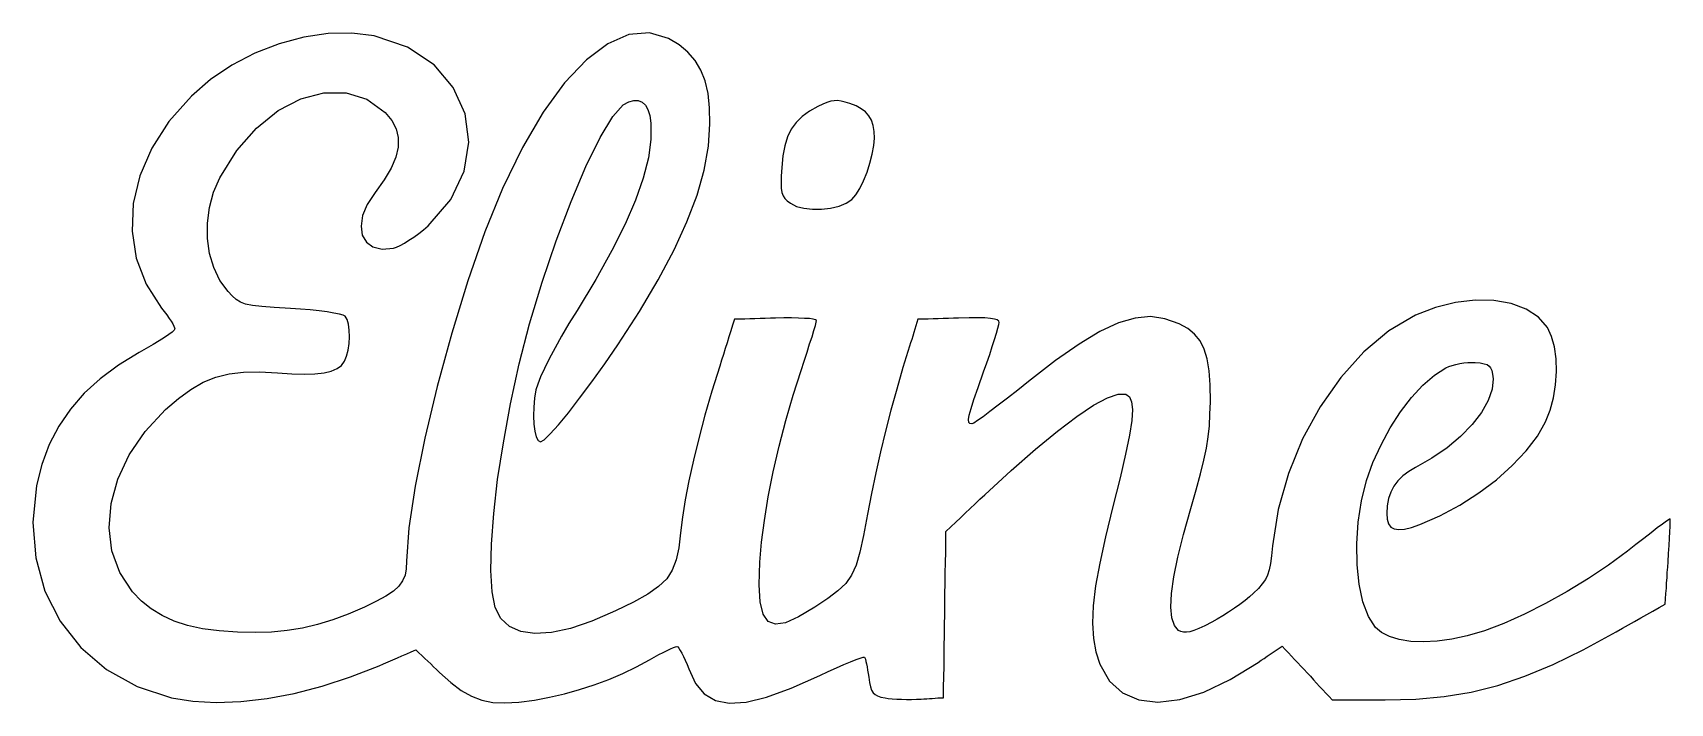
# Model space of a CAD drawing. Extents: x 0 to 104, y 0 to 43.
import ezdxf

# ---------------------------------------------------------------- set-up
doc = ezdxf.new("R2010")
doc.units = 0
doc.layers.add('Layer_1', color=7, linetype='CONTINUOUS')

msp = doc.modelspace()

# ---------------------------------------------------------------- linework, layer by layer
at = {"layer": 'Layer_1', "color": 7}
for points in [[(39.202431, 42.653503), (37.905972, 42.53885), (36.565417, 41.956767), (35.207222, 40.933711), (33.831389, 39.478503), (32.473194, 37.62642), (31.159097, 35.386281), (29.897917, 32.775725), (28.786667, 30.032878), (27.701875, 26.928434), (26.678819, 23.612323), (25.752778, 20.234475), (24.967847, 16.953642), (24.359306, 13.910934), (23.962431, 11.2651), (23.821319, 9.157253), (23.803681, 8.672184), (23.724306, 8.25767), (23.565556, 7.896073), (23.327431, 7.569753), (22.983472, 7.252253), (22.516042, 6.943573), (21.9075, 6.608434), (21.149028, 6.238017), (20.125972, 5.797045), (19.147014, 5.426628), (18.185694, 5.135586), (17.233194, 4.906281), (16.263056, 4.747531), (15.266458, 4.650517), (14.225764, 4.624059), (13.114514, 4.641698), (11.941528, 4.729892), (10.892014, 4.871003), (9.948333, 5.07385), (9.092847, 5.356073), (8.334375, 5.700031), (7.646458, 6.123364), (7.029097, 6.617253), (6.464653, 7.199336), (5.653264, 8.434059), (5.150556, 9.801073), (4.974167, 11.27392), (5.106458, 12.808503), (5.529792, 14.360725), (6.252986, 15.904128), (7.258403, 17.376975), (8.554861, 18.761628), (9.36625, 19.467184), (10.151181, 20.040448), (10.936111, 20.490239), (11.738681, 20.816559), (12.576528, 21.028225), (13.49375, 21.142878), (14.507986, 21.160517), (15.645694, 21.098781), (16.554097, 21.028225), (17.347847, 21.010586), (18.018125, 21.028225), (18.591389, 21.089961), (19.05, 21.204614), (19.420417, 21.363364), (19.693819, 21.566211), (19.887847, 21.821975), (20.020139, 22.139475), (20.117153, 22.527531), (20.178889, 22.950864), (20.196528, 23.383017), (20.187708, 23.80635), (20.143611, 24.176767), (20.055417, 24.476628), (19.931944, 24.679475), (19.808472, 24.741211), (19.561528, 24.811767), (19.217569, 24.882323), (18.785417, 24.952878), (18.273889, 25.014614), (17.709444, 25.07635), (17.100903, 25.129267), (16.465903, 25.173364), (15.434028, 25.24392), (14.649097, 25.296836), (14.058194, 25.367392), (13.617222, 25.455586), (13.290903, 25.579059), (13.0175, 25.746628), (12.779375, 25.967114), (12.514792, 26.249336), (11.994444, 26.954892), (11.606389, 27.766281), (11.341806, 28.665864), (11.209514, 29.609545), (11.200694, 30.588503), (11.332986, 31.576281), (11.58875, 32.5376), (11.985625, 33.454823), (13.061597, 35.183434), (14.313958, 36.612184), (15.689792, 37.714614), (17.127361, 38.464267), (18.582569, 38.852323), (19.993681, 38.852323), (21.298958, 38.446628), (22.454306, 37.599961), (22.877639, 37.097253), (23.151042, 36.568086), (23.292153, 36.003642), (23.283333, 35.40392), (23.133403, 34.7601), (22.842361, 34.072184), (22.410208, 33.322531), (21.828125, 32.528781), (21.325417, 31.770309), (21.034375, 31.055934), (20.937361, 30.394475), (21.016736, 29.830031), (21.2725, 29.380239), (21.687014, 29.071559), (22.269097, 28.930448), (22.983472, 29.001003), (23.1775, 29.062739), (23.415625, 29.168573), (23.680208, 29.309684), (23.97125, 29.494892), (24.279931, 29.697739), (24.588611, 29.927045), (24.897292, 30.16517), (25.188333, 30.420934), (26.617083, 32.078989), (27.472569, 33.869336), (27.763611, 35.7126), (27.525486, 37.511767), (26.775833, 39.178642), (25.55875, 40.616211), (23.883056, 41.7451), (21.775208, 42.459475), (20.355278, 42.635864), (18.855972, 42.600586), (17.30375, 42.362461), (15.742708, 41.939128), (14.208125, 41.348225), (12.752917, 40.589753), (11.394722, 39.68135), (10.186458, 38.640656), (8.766528, 37.035517), (7.681736, 35.333364), (6.923264, 33.587114), (6.499931, 31.823225), (6.429375, 30.068156), (6.693958, 28.357184), (7.320139, 26.716767), (8.299097, 25.191003), (8.466667, 24.970517), (8.625417, 24.75885), (8.775347, 24.547184), (8.898819, 24.361975), (9.004653, 24.194406), (9.084028, 24.053295), (9.128125, 23.947461), (9.145764, 23.876906), (9.101667, 23.797531), (8.969375, 23.674059), (8.757708, 23.524128), (8.484306, 23.3301), (8.140347, 23.118434), (7.761111, 22.880309), (7.328958, 22.633364), (6.879167, 22.3776), (5.565069, 21.58385), (4.409722, 20.719545), (3.395486, 19.793503), (2.522361, 18.788086), (1.790347, 17.703295), (1.190625, 16.539128), (0.723194, 15.286767), (0.388056, 13.946211), (0.141111, 11.600239), (0.326319, 9.3601), (0.908403, 7.261073), (1.869722, 5.356073), (3.183819, 3.680378), (4.815417, 2.278086), (6.746875, 1.202114), (8.934097, 0.47892), (8.934097, 0.487739), (10.283472, 0.267253), (11.756319, 0.187878), (13.326181, 0.249614), (14.984236, 0.443642), (16.704028, 0.769961), (18.476736, 1.228573), (20.267083, 1.810656), (22.075069, 2.525031), (22.366111, 2.648503), (22.657153, 2.771975), (22.948194, 2.895448), (23.239236, 3.01892), (23.530278, 3.142392), (23.830139, 3.274684), (24.121181, 3.398156), (24.412222, 3.521628), (24.597431, 3.345239), (24.782639, 3.16885), (24.976667, 2.992461), (25.161875, 2.816073), (25.347083, 2.639684), (25.532292, 2.454475), (25.726319, 2.278086), (25.911528, 2.101698), (26.625903, 1.466698), (27.287361, 0.963989), (27.931181, 0.593573), (28.583819, 0.337809), (29.280556, 0.196698), (30.047847, 0.16142), (30.920972, 0.214336), (31.926389, 0.346628), (32.870069, 0.523017), (33.822569, 0.743503), (34.76625, 1.008086), (35.701111, 1.316767), (36.627153, 1.660725), (37.517917, 2.039961), (38.382222, 2.454475), (39.21125, 2.895448), (39.511111, 3.071836), (39.802153, 3.230586), (40.075556, 3.371698), (40.3225, 3.49517), (40.542986, 3.601003), (40.719375, 3.680378), (40.860486, 3.724475), (40.939861, 3.742114), (41.001597, 3.715656), (41.072153, 3.627461), (41.160347, 3.49517), (41.266181, 3.3276), (41.372014, 3.115934), (41.477847, 2.868989), (41.5925, 2.604406), (41.698333, 2.322184), (42.121667, 1.404961), (42.677292, 0.734684), (43.382847, 0.31135), (44.255972, 0.143781), (45.331944, 0.214336), (46.628403, 0.531836), (48.171806, 1.096281), (49.988611, 1.89885), (50.535417, 2.154614), (51.046944, 2.392739), (51.523194, 2.595586), (51.937708, 2.771975), (52.290486, 2.913086), (52.555069, 3.0101), (52.740278, 3.063017), (52.819653, 3.063017), (52.846111, 3.01892), (52.881389, 2.930725), (52.916667, 2.798434), (52.951944, 2.639684), (52.987222, 2.454475), (53.0225, 2.251628), (53.057778, 2.031142), (53.093056, 1.801836), (53.145972, 1.457878), (53.207708, 1.184475), (53.278264, 0.972809), (53.366458, 0.814059), (53.49875, 0.699406), (53.6575, 0.611211), (53.869167, 0.540656), (54.13375, 0.487739), (54.336597, 0.452461), (54.583542, 0.426003), (54.865764, 0.408364), (55.165625, 0.399545), (55.483125, 0.390725), (55.800625, 0.390725), (56.118125, 0.399545), (56.417986, 0.408364), (56.594375, 0.417184), (56.770764, 0.434823), (56.947153, 0.443642), (57.123542, 0.452461), (57.299931, 0.461281), (57.476319, 0.47892), (57.652708, 0.487739), (57.829097, 0.496559), (57.837917, 1.158017), (57.846736, 1.810656), (57.864375, 2.472114), (57.873194, 3.133573), (57.882014, 3.786211), (57.890833, 4.44767), (57.899653, 5.109128), (57.908472, 5.761767), (57.917292, 6.423225), (57.926111, 7.084684), (57.934931, 7.737323), (57.94375, 8.398781), (57.952569, 9.060239), (57.970208, 9.712878), (57.979028, 10.374336), (57.987847, 11.026975), (58.296528, 11.326836), (58.605208, 11.617878), (58.905069, 11.90892), (59.21375, 12.199961), (59.522431, 12.491003), (59.831111, 12.782045), (60.139792, 13.073086), (60.448472, 13.364128), (62.115347, 14.907531), (63.649931, 16.256906), (65.043403, 17.403434), (66.278125, 18.329475), (67.336458, 19.035031), (68.218403, 19.511281), (68.8975, 19.749406), (69.37375, 19.740586), (69.603056, 19.573017), (69.744167, 19.255517), (69.797083, 18.770448), (69.752986, 18.073711), (69.611875, 17.13885), (69.364931, 15.939406), (69.012153, 14.4401), (68.553542, 12.614475), (68.086111, 10.700656), (67.724514, 9.033781), (67.46875, 7.578573), (67.318819, 6.317392), (67.274722, 5.214961), (67.336458, 4.253642), (67.486389, 3.398156), (67.742153, 2.613225), (68.341875, 1.554892), (69.170903, 0.79642), (70.202778, 0.355448), (71.411042, 0.214336), (72.795694, 0.381906), (74.321458, 0.858156), (75.988333, 1.643086), (77.761042, 2.736698), (77.955069, 2.868989), (78.140278, 2.992461), (78.334306, 3.124753), (78.519514, 3.257045), (78.713542, 3.380517), (78.89875, 3.512809), (79.092778, 3.6451), (79.277986, 3.768573), (79.480833, 3.556906), (79.674861, 3.345239), (79.877708, 3.133573), (80.071736, 2.921906), (80.274583, 2.70142), (80.468611, 2.489753), (80.671458, 2.278086), (80.865486, 2.06642), (81.068333, 1.854753), (81.262361, 1.634267), (81.465208, 1.4226), (81.659236, 1.210934), (81.862083, 0.999267), (82.056111, 0.7876), (82.258958, 0.567114), (82.452986, 0.355448), (82.876319, 0.355448), (83.290833, 0.355448), (83.714167, 0.355448), (84.128681, 0.355448), (84.552014, 0.355448), (84.966528, 0.355448), (85.389861, 0.355448), (85.804375, 0.355448), (87.744653, 0.408364), (89.543819, 0.567114), (91.263611, 0.849336), (92.948125, 1.27267), (94.659097, 1.854753), (96.440625, 2.604406), (98.354444, 3.539267), (100.444653, 4.676975), (100.832708, 4.897461), (101.220764, 5.117948), (101.608819, 5.338434), (101.996875, 5.5501), (102.384931, 5.770586), (102.772986, 5.991073), (103.161042, 6.211559), (103.549097, 6.432045), (103.575556, 6.767184), (103.593194, 7.102323), (103.619653, 7.437461), (103.637292, 7.7726), (103.66375, 8.09892), (103.681389, 8.434059), (103.707847, 8.769198), (103.725486, 9.104336), (103.760764, 9.642323), (103.796042, 10.145031), (103.8225, 10.612461), (103.840139, 11.009336), (103.857778, 11.344475), (103.866597, 11.600239), (103.866597, 11.767809), (103.866597, 11.838364), (103.796042, 11.803086), (103.637292, 11.688434), (103.381528, 11.503225), (103.046389, 11.256281), (102.649514, 10.9476), (102.190903, 10.594823), (101.688194, 10.206767), (101.150208, 9.783434), (99.959583, 8.901489), (98.680764, 8.046003), (97.340208, 7.225795), (95.973194, 6.467323), (94.623819, 5.788225), (93.318542, 5.206142), (92.101458, 4.738711), (91.007847, 4.412392), (90.037708, 4.209545), (89.111667, 4.086073), (88.229722, 4.041975), (87.427153, 4.068434), (86.703958, 4.183086), (86.077778, 4.368295), (85.56625, 4.624059), (85.187014, 4.950378), (84.746042, 5.647114), (84.402083, 6.581975), (84.163958, 7.693225), (84.031667, 8.927948), (84.014028, 10.259684), (84.102222, 11.617878), (84.305069, 12.976073), (84.631389, 14.263711), (85.037083, 15.410239), (85.548611, 16.530309), (86.130694, 17.6151), (86.783333, 18.620517), (87.480069, 19.52892), (88.194444, 20.31385), (88.926458, 20.94885), (89.649653, 21.416281), (89.834861, 21.495656), (90.046528, 21.566211), (90.284653, 21.627948), (90.531597, 21.680864), (90.787361, 21.724961), (91.034306, 21.7426), (91.28125, 21.75142), (91.501736, 21.7426), (91.819236, 21.716142), (92.075, 21.672045), (92.260208, 21.610309), (92.3925, 21.522114), (92.489514, 21.398642), (92.560069, 21.231073), (92.604167, 21.001767), (92.639444, 20.719545), (92.586528, 20.058086), (92.339583, 19.334892), (91.907431, 18.585239), (91.316528, 17.817948), (90.584514, 17.059475), (89.729028, 16.336281), (88.767708, 15.674823), (87.735833, 15.08392), (87.303681, 14.836975), (86.933264, 14.554753), (86.615764, 14.246073), (86.36, 13.902114), (86.165972, 13.531698), (86.024861, 13.117184), (85.936667, 12.667392), (85.910208, 12.182323), (85.936667, 11.811906), (86.024861, 11.529684), (86.174792, 11.318017), (86.386458, 11.194545), (86.6775, 11.150448), (87.039097, 11.185725), (87.480069, 11.291559), (88.009236, 11.476767), (89.279236, 12.032392), (90.531597, 12.70267), (91.731042, 13.478781), (92.851111, 14.316628), (93.856528, 15.216211), (94.738472, 16.142253), (95.452847, 17.068295), (95.973194, 17.985517), (96.255417, 18.717531), (96.467083, 19.511281), (96.599375, 20.340309), (96.652292, 21.169336), (96.634653, 21.980725), (96.528819, 22.730378), (96.352431, 23.400656), (96.096667, 23.956281), (95.523403, 24.626559), (94.747292, 25.138086), (93.794792, 25.490864), (92.701181, 25.676073), (91.519375, 25.702531), (90.267014, 25.56142), (88.997014, 25.24392), (87.735833, 24.750031), (86.0425, 23.753434), (84.455, 22.421698), (82.990972, 20.79892), (81.685694, 18.946836), (80.565625, 16.900725), (79.674861, 14.713503), (79.031042, 12.438086), (78.678264, 10.127392), (78.616528, 9.501211), (78.545972, 9.007323), (78.466597, 8.601628), (78.360764, 8.275309), (78.219653, 7.984267), (78.025625, 7.710864), (77.778681, 7.428642), (77.461181, 7.119961), (77.223056, 6.899475), (76.932014, 6.66135), (76.605694, 6.414406), (76.261736, 6.167461), (75.891319, 5.920517), (75.529722, 5.691211), (75.168125, 5.470725), (74.824167, 5.285517), (74.383194, 5.056211), (74.003958, 4.879823), (73.695278, 4.75635), (73.439514, 4.676975), (73.219028, 4.641698), (73.033819, 4.641698), (72.875069, 4.685795), (72.725139, 4.76517), (72.460556, 5.065031), (72.292986, 5.5501), (72.23125, 6.229198), (72.284167, 7.102323), (72.425278, 8.160656), (72.681042, 9.413017), (73.033819, 10.850586), (73.492431, 12.491003), (73.836389, 13.681628), (74.109792, 14.687045), (74.330278, 15.55135), (74.489028, 16.318642), (74.594861, 17.033017), (74.674236, 17.729753), (74.709514, 18.461767), (74.735972, 19.264336), (74.718333, 20.32267), (74.656597, 21.222253), (74.533125, 21.971906), (74.347917, 22.598086), (74.083333, 23.118434), (73.730556, 23.541767), (73.298403, 23.894545), (72.760417, 24.194406), (71.860833, 24.520725), (70.943611, 24.653017), (69.973472, 24.564823), (68.915139, 24.256142), (67.742153, 23.709336), (66.419236, 22.915586), (64.919931, 21.866073), (63.208958, 20.534336), (62.529861, 19.99635), (61.894861, 19.493642), (61.303958, 19.035031), (60.774792, 18.638156), (60.333819, 18.311836), (59.981042, 18.064892), (59.742917, 17.906142), (59.628264, 17.853225), (59.504792, 17.870864), (59.434236, 17.950239), (59.416597, 18.126628), (59.460694, 18.40885), (59.575347, 18.823364), (59.760556, 19.405448), (60.025139, 20.172739), (60.369097, 21.151698), (60.571944, 21.716142), (60.757153, 22.254128), (60.924722, 22.756836), (61.065833, 23.215448), (61.189306, 23.603503), (61.2775, 23.921003), (61.339236, 24.150309), (61.356875, 24.2826), (61.330417, 24.370795), (61.233403, 24.45017), (61.057014, 24.503086), (60.80125, 24.547184), (60.457292, 24.573642), (60.016319, 24.582461), (59.460694, 24.582461), (58.790417, 24.564823), (58.464097, 24.556003), (58.146597, 24.538364), (57.820278, 24.529545), (57.502778, 24.520725), (57.176458, 24.511906), (56.858958, 24.503086), (56.532639, 24.494267), (56.215139, 24.485448), (56.144583, 24.273781), (56.082847, 24.062114), (56.012292, 23.850448), (55.950556, 23.638781), (55.88, 23.427114), (55.818264, 23.215448), (55.747708, 23.003781), (55.685972, 22.792114), (55.262639, 21.4251), (54.865764, 20.066906), (54.504167, 18.72635), (54.160208, 17.403434), (53.842708, 16.080517), (53.542847, 14.7576), (53.269444, 13.443503), (53.0225, 12.129406), (52.766736, 10.771211), (52.537431, 9.712878), (52.299306, 8.901489), (52.008264, 8.266489), (51.637847, 7.737323), (51.143958, 7.269892), (50.508958, 6.784823), (49.671111, 6.238017), (48.648056, 5.620656), (47.827847, 5.250239), (47.184028, 5.153225), (46.716597, 5.329614), (46.399097, 5.797045), (46.213889, 6.573156), (46.152153, 7.657948), (46.19625, 9.086698), (46.302083, 10.347878), (46.487292, 11.74135), (46.734236, 13.240656), (47.051736, 14.819336), (47.422153, 16.433295), (47.836667, 18.064892), (48.304097, 19.67885), (48.806806, 21.248711), (49.000833, 21.839614), (49.186042, 22.404059), (49.353611, 22.924406), (49.503542, 23.383017), (49.618194, 23.771073), (49.715208, 24.088573), (49.768125, 24.300239), (49.785764, 24.406073), (49.732847, 24.45017), (49.582917, 24.494267), (49.344792, 24.529545), (49.027292, 24.547184), (48.639236, 24.564823), (48.198264, 24.573642), (47.713194, 24.573642), (47.192847, 24.564823), (46.866528, 24.556003), (46.540208, 24.538364), (46.213889, 24.529545), (45.887569, 24.520725), (45.56125, 24.511906), (45.24375, 24.503086), (44.917431, 24.494267), (44.591111, 24.485448), (44.476458, 24.115031), (44.352986, 23.744614), (44.238333, 23.374198), (44.123681, 23.003781), (44.009028, 22.633364), (43.885556, 22.262948), (43.770903, 21.892531), (43.65625, 21.522114), (43.162361, 19.925795), (42.721389, 18.400031), (42.333333, 16.936003), (41.989375, 15.55135), (41.698333, 14.254892), (41.469028, 13.046628), (41.292639, 11.944198), (41.177986, 10.95642), (41.063333, 10.00392), (40.895764, 9.227809), (40.648819, 8.583989), (40.296042, 8.037184), (39.784514, 7.543295), (39.096597, 7.058225), (38.197014, 6.555517), (37.059306, 5.999892), (35.56, 5.347253), (34.201806, 4.888642), (32.993542, 4.632878), (31.944028, 4.562323), (31.053264, 4.685795), (30.338889, 5.003295), (29.800903, 5.514823), (29.439306, 6.211559), (29.245278, 7.208156), (29.157083, 8.56635), (29.192361, 10.233225), (29.342292, 12.173503), (29.589236, 14.334267), (29.950833, 16.6626), (30.400625, 19.123225), (30.947431, 21.663225), (31.600069, 24.203225), (32.402639, 26.849059), (33.293403, 29.468434), (34.237083, 31.955517), (35.180764, 34.169198), (36.080347, 36.012461), (36.882917, 37.353017), (37.544375, 38.076211), (37.897153, 38.270239), (38.214653, 38.358434), (38.496875, 38.358434), (38.743819, 38.2526), (38.946667, 38.058573), (39.105417, 37.77635), (39.228889, 37.397114), (39.290625, 36.929684), (39.299444, 35.88017), (39.140694, 34.716003), (38.814375, 33.437184), (38.329306, 32.043711), (37.667847, 30.509128), (36.83, 28.842253), (35.815764, 27.016628), (34.625139, 25.049892), (34.104792, 24.212045), (33.637361, 23.418295), (33.222847, 22.677461), (32.852431, 21.989545), (32.552569, 21.372184), (32.305625, 20.834198), (32.129236, 20.375586), (32.014583, 20.00517), (31.926389, 19.476003), (31.873472, 18.911559), (31.855833, 18.364753), (31.882292, 17.844406), (31.944028, 17.394614), (32.032222, 17.041836), (32.155694, 16.803711), (32.296806, 16.724336), (32.534931, 16.847809), (32.922986, 17.218225), (33.443333, 17.800309), (34.069514, 18.558781), (34.783889, 19.476003), (35.56, 20.516698), (36.371389, 21.654406), (37.200417, 22.86267), (38.57625, 24.979336), (39.766875, 26.99017), (40.763472, 28.88635), (41.583681, 30.667878), (42.218681, 32.361211), (42.668472, 33.948711), (42.941875, 35.456836), (43.038889, 36.876767), (43.012431, 37.891003), (42.915417, 38.799406), (42.730208, 39.593156), (42.456806, 40.289892), (42.095208, 40.898434), (41.636597, 41.4276), (41.080972, 41.886211), (40.419514, 42.291906), (39.202431, 42.653503), (39.202431, 42.653503)], [(51.126319, 38.349614), (50.905833, 38.340795), (50.685347, 38.305517), (50.447222, 38.234961), (50.182639, 38.129128), (49.873958, 37.979198), (49.335972, 37.679336), (48.877361, 37.344198), (48.498125, 36.964961), (48.189444, 36.532809), (47.951319, 36.047739), (47.774931, 35.483295), (47.660278, 34.848295), (47.580903, 34.107461), (47.554444, 33.560656), (47.545625, 33.128503), (47.554444, 32.793364), (47.598542, 32.528781), (47.669097, 32.317114), (47.78375, 32.149545), (47.933681, 31.990795), (48.136528, 31.840864), (48.515764, 31.646836), (48.992014, 31.523364), (49.53, 31.461628), (50.103264, 31.470448), (50.676528, 31.541003), (51.214514, 31.664475), (51.673125, 31.849684), (52.034722, 32.087809), (52.272847, 32.37885), (52.528611, 32.775725), (52.766736, 33.269614), (52.987222, 33.81642), (53.172431, 34.389684), (53.322361, 34.962948), (53.419375, 35.500934), (53.454653, 35.977184), (53.437014, 36.400517), (53.375278, 36.779753), (53.260625, 37.106073), (53.101875, 37.388295), (52.881389, 37.635239), (52.616806, 37.838086), (52.290486, 38.023295), (51.902431, 38.173225), (51.611389, 38.26142), (51.355625, 38.314336), (51.126319, 38.349614), (51.126319, 38.349614)]]:
    msp.add_lwpolyline(points, dxfattribs=at)

doc.saveas('drawing.dxf')
